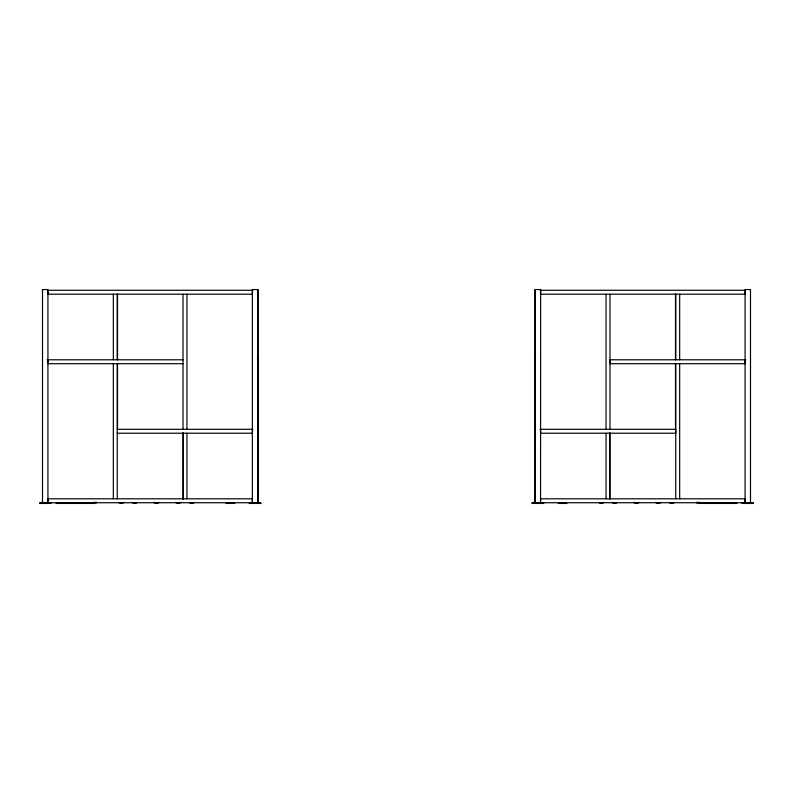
<?xml version="1.0" encoding="UTF-8"?>
<svg xmlns="http://www.w3.org/2000/svg" width="793" height="793" viewBox="0 0 793 793"><rect width="100%" height="100%" fill="white"/><g stroke="black" fill="none" stroke-linecap="round" stroke-linejoin="round"><path stroke-width="1.19" d="M540.548 429.3L540.548 433.216L675.745 433.216L675.745 429.3L540.013 429.3M540.548 290.268L540.548 294.193L745.172 294.193L745.172 290.268L540.439 290.268L540.439 290.981M609.976 359.784L609.976 363.7L745.172 363.7L745.172 359.784M745.172 502.732L745.172 498.807L540.548 498.807L540.548 502.732L540.648 289.554L535.007 289.554L535.007 358.565M257.368 358.357L258.211 358.357L258.211 503.446M535.632 358.357L534.789 358.357L534.789 503.446M47.114 359.784L183.133 359.784M609.867 359.784L745.886 359.784M183.024 363.7L47.828 363.7L47.828 359.784M117.255 429.3L252.987 429.3M117.255 433.216L252.452 433.216L252.452 429.3M39.65 502.732L261.056 502.732M531.944 502.732L753.35 502.732M60.744 502.881L94.397 502.881M698.603 502.881L732.256 502.881M39.65 503.446L51.059 503.446M56.095 503.436L94.397 503.436M226.114 503.436L234.797 503.436M249.22 503.446L261.056 503.446M531.944 503.446L543.78 503.446M558.203 503.436L566.886 503.436M698.603 503.436L736.905 503.436M741.941 503.446L753.35 503.446M750.495 503.446L750.495 289.554L745.073 289.554L745.073 502.732M744.796 502.732L744.796 503.446M699.01 502.247L699.01 502.95M698.316 502.247L698.316 502.95M697.374 502.247L697.374 502.95M696.68 502.247L696.68 502.95M679.67 294.193L679.67 359.784M679.67 363.7L679.67 498.807M675.745 294.193L675.745 359.784M675.745 363.7L675.745 498.807M675.487 293.985L675.487 359.784M675.487 363.501L675.487 429.3M609.976 294.193L609.976 429.3M609.976 433.216L609.976 498.807M609.698 432.502L609.698 499.521M606.05 294.193L606.05 429.3M606.05 433.216L606.05 498.807M540.925 502.732L540.925 503.446M535.225 289.554L535.225 503.446M257.993 358.565L257.993 289.554L252.352 289.554L252.352 502.732L252.452 498.807L47.828 498.807L47.828 502.732M257.775 289.554L257.775 503.446M252.561 290.981L252.561 290.268L47.828 290.268L47.828 294.193L252.452 294.193L252.452 290.268M252.075 502.732L252.075 503.446M186.95 294.193L186.95 429.3M186.95 433.216L186.95 498.807M183.302 432.502L183.302 499.521M183.024 294.193L183.024 429.3M183.024 433.216L183.024 498.807M117.513 293.985L117.513 359.784M117.513 363.501L117.513 429.3M117.255 294.193L117.255 359.784M117.255 363.7L117.255 498.807M113.33 294.193L113.33 359.784M113.33 363.7L113.33 498.807M96.32 502.247L96.32 502.95M95.626 502.247L95.626 502.95M94.684 502.247L94.684 502.95M93.99 502.247L93.99 502.95M48.204 502.732L48.204 503.446M47.927 502.732L47.927 289.554L42.505 289.554L42.505 503.446M123.758 502.395A3.568 3.568 0 0 1 118.712 502.395M159.016 502.395A3.568 3.568 0 0 1 153.971 502.395M137.229 502.395A3.568 3.568 0 0 1 132.183 502.395M180.804 502.395A3.568 3.568 0 0 1 175.768 502.395M194.275 502.395A3.568 3.568 0 0 1 189.23 502.395M674.288 502.395A3.568 3.568 0 0 1 669.242 502.395M639.029 502.395A3.568 3.568 0 0 1 633.984 502.395M660.817 502.395A3.568 3.568 0 0 1 655.771 502.395M617.232 502.395A3.568 3.568 0 0 1 612.196 502.395M603.77 502.395A3.568 3.568 0 0 1 598.725 502.395"/></g></svg>
